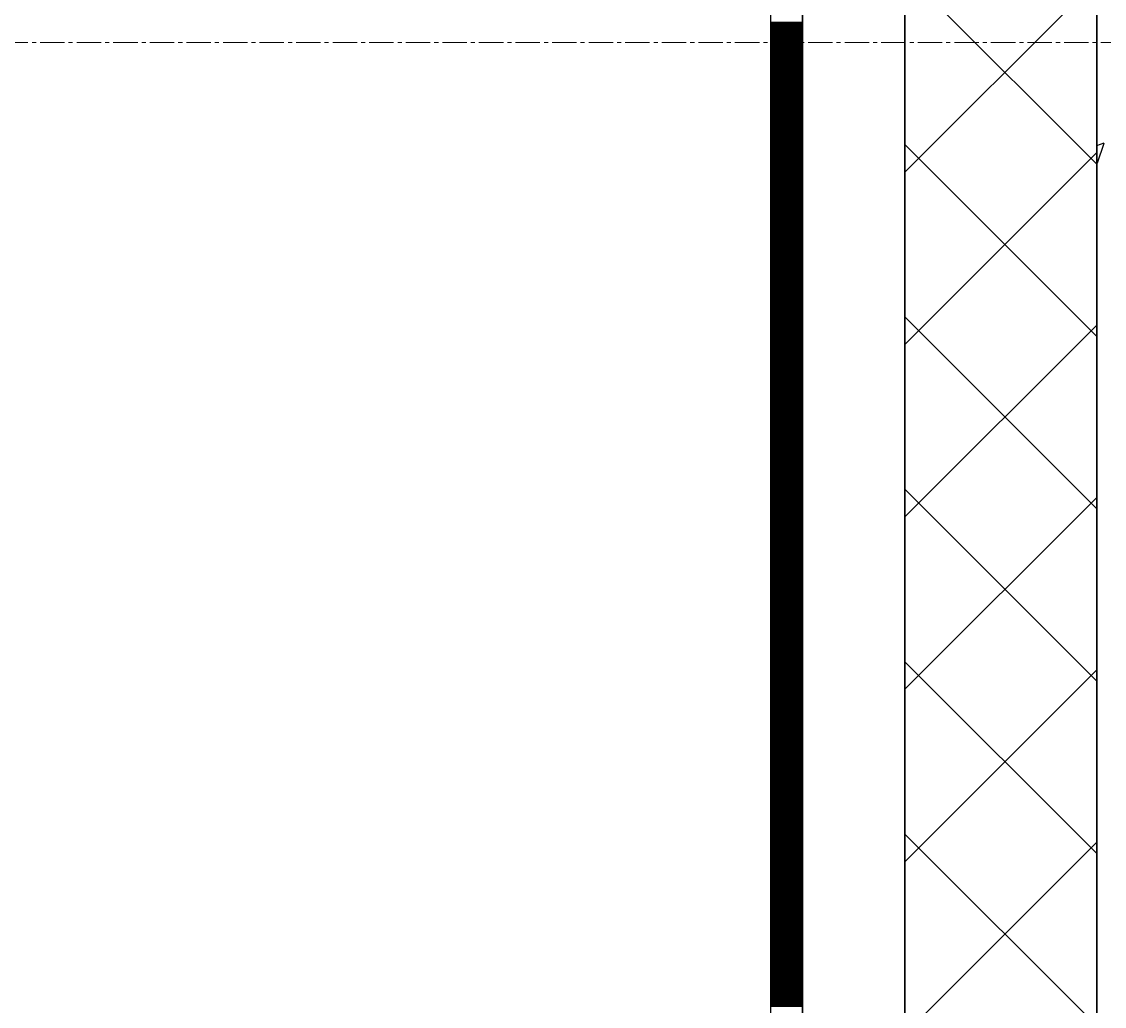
# Model space of a CAD drawing. Header units: millimetres. Extents: x -231292 to 573618, y -153144 to 564035.
# Drawn here: x 7963 to 8809, y 245213 to 245983 of the extents above; entities that cross this region are included whole.
import ezdxf

# ---------------------------------------------------------------- set-up
doc = ezdxf.new("R2010")
doc.units = ezdxf.units.MM
doc.linetypes.add('CENTER2', pattern=[28.575, 19.05, -3.175, 3.175, -3.175])
doc.layers.get('0').update_dxf_attribs({"color": 250})
for name, color, linetype, lineweight in [('АР_Стены ПЕНОблок', 250, 'Continuous', 20), ('АР_Тонкая', 250, 'Continuous', 5), ('АР_Утеплитель', 250, 'Continuous', 0), ('АР_Штриховка', 250, 'Continuous', 0), ('РД_Оси_100', 250, 'Continuous', 0)]:
    doc.layers.add(name, color=color, linetype=linetype, lineweight=lineweight)
doc.layers.add('КР_Балки-0.5', color=60, linetype='Continuous', lineweight=50, plot=False)

# ---------------------------------------------------------------- blocks, each defined once
blk = doc.blocks.new('оси_рен')
at = {"layer": 'РД_Оси_100', "color": 251, "linetype": 'CENTER2', "true_color": 0x636466}
blk.add_line((1189697.958, 195313.25), (1241712.916, 195313.25), dxfattribs=at)

msp = doc.modelspace()

# ---------------------------------------------------------------- linework, layer by layer
at = {"layer": 'АР_Стены ПЕНОблок', "color": 18, "linetype": 'Continuous', "lineweight": 25, "true_color": 0x000000}
msp.add_line((8803.243, 263866.253), (8803.243, 187666.253), dxfattribs=at)
at = {"layer": 'АР_Тонкая', "color": 18, "linetype": 'Continuous', "lineweight": 25, "true_color": 0x000000}
for p, q in [((8548.243, 263866.253), (8548.243, 187666.253)), ((8573.243, 263866.253), (8573.243, 187666.253)), ((8573.243, 187666.253), (8573.243, 263866.253)), ((8653.243, 187666.253), (8653.243, 263866.253))]:
    msp.add_line(p, q, dxfattribs=at)
at = {"layer": 'АР_Утеплитель', "color": 18, "linetype": 'Continuous', "lineweight": 25, "true_color": 0x000000}
for p, q in [((8653.243, 263866.253), (8653.243, 187666.253)), ((8803.243, 187666.253), (8803.243, 263866.253))]:
    msp.add_line(p, q, dxfattribs=at)
at = {"layer": 'АР_Штриховка', "color": 18, "linetype": 'Continuous', "lineweight": 25, "true_color": 0x000000}
for p, q in [((8803.243, 245871.124), (8653.243, 246021.124)), ((8653.243, 245864.837), (8803.243, 246014.837)), ((8548.243, 245982.002), (8573.243, 245982.002)), ((8548.243, 245981.002), (8573.243, 245981.002)), ((8548.243, 245980.002), (8573.243, 245980.002)), ((8548.243, 245979.002), (8573.243, 245979.002)), ((8548.243, 245978.002), (8573.243, 245978.002)), ((8548.243, 245977.002), (8573.243, 245977.002)), ((8548.243, 245976.002), (8573.243, 245976.002)), ((8548.243, 245975.002), (8573.243, 245975.002)), ((8548.243, 245974.002), (8573.243, 245974.002)), ((8548.243, 245973.002), (8573.243, 245973.002)), ((8548.243, 245972.002), (8573.243, 245972.002)), ((8548.243, 245971.002), (8573.243, 245971.002)), ((8548.243, 245970.002), (8573.243, 245970.002)), ((8548.243, 245969.002), (8573.243, 245969.002)), ((8548.243, 245968.002), (8573.243, 245968.002)), ((8548.243, 245967.002), (8573.243, 245967.002)), ((8548.243, 245966.002), (8573.243, 245966.002)), ((8548.243, 245965.002), (8573.243, 245965.002)), ((8548.243, 245964.002), (8573.243, 245964.002)), ((8548.243, 245963.002), (8573.243, 245963.002)), ((8548.243, 245962.002), (8573.243, 245962.002)), ((8548.243, 245961.002), (8573.243, 245961.002)), ((8548.243, 245960.002), (8573.243, 245960.002)), ((8548.243, 245959.002), (8573.243, 245959.002)), ((8548.243, 245958.002), (8573.243, 245958.002)), ((8548.243, 245957.002), (8573.243, 245957.002)), ((8548.243, 245956.002), (8573.243, 245956.002)), ((8548.243, 245955.002), (8573.243, 245955.002)), ((8548.243, 245954.002), (8573.243, 245954.002)), ((8548.243, 245953.002), (8573.243, 245953.002)), ((8548.243, 245952.002), (8573.243, 245952.002)), ((8548.243, 245951.002), (8573.243, 245951.002)), ((8548.243, 245950.002), (8573.243, 245950.002)), ((8548.243, 245949.002), (8573.243, 245949.002)), ((8548.243, 245948.002), (8573.243, 245948.002)), ((8548.243, 245947.002), (8573.243, 245947.002)), ((8548.243, 245946.002), (8573.243, 245946.002)), ((8548.243, 245945.002), (8573.243, 245945.002)), ((8548.243, 245944.002), (8573.243, 245944.002)), ((8548.243, 245943.002), (8573.243, 245943.002)), ((8548.243, 245942.002), (8573.243, 245942.002)), ((8548.243, 245941.002), (8573.243, 245941.002)), ((8548.243, 245940.002), (8573.243, 245940.002)), ((8548.243, 245939.002), (8573.243, 245939.002)), ((8548.243, 245938.002), (8573.243, 245938.002)), ((8548.243, 245937.002), (8573.243, 245937.002)), ((8548.243, 245936.002), (8573.243, 245936.002)), ((8548.243, 245935.002), (8573.243, 245935.002)), ((8548.243, 245934.002), (8573.243, 245934.002)), ((8548.243, 245933.002), (8573.243, 245933.002)), ((8548.243, 245932.002), (8573.243, 245932.002)), ((8548.243, 245931.002), (8573.243, 245931.002)), ((8548.243, 245930.002), (8573.243, 245930.002)), ((8548.243, 245929.002), (8573.243, 245929.002)), ((8548.243, 245928.002), (8573.243, 245928.002)), ((8548.243, 245927.002), (8573.243, 245927.002)), ((8548.243, 245926.002), (8573.243, 245926.002)), ((8548.243, 245925.002), (8573.243, 245925.002)), ((8548.243, 245924.002), (8573.243, 245924.002)), ((8548.243, 245923.002), (8573.243, 245923.002)), ((8548.243, 245922.002), (8573.243, 245922.002)), ((8548.243, 245921.002), (8573.243, 245921.002)), ((8548.243, 245920.002), (8573.243, 245920.002)), ((8548.243, 245919.002), (8573.243, 245919.002)), ((8548.243, 245918.002), (8573.243, 245918.002)), ((8548.243, 245917.002), (8573.243, 245917.002)), ((8548.243, 245916.002), (8573.243, 245916.002)), ((8548.243, 245915.002), (8573.243, 245915.002)), ((8548.243, 245914.002), (8573.243, 245914.002)), ((8548.243, 245913.002), (8573.243, 245913.002)), ((8548.243, 245912.002), (8573.243, 245912.002)), ((8548.243, 245911.002), (8573.243, 245911.002)), ((8548.243, 245910.002), (8573.243, 245910.002)), ((8548.243, 245909.002), (8573.243, 245909.002)), ((8548.243, 245908.002), (8573.243, 245908.002)), ((8548.243, 245907.002), (8573.243, 245907.002)), ((8548.243, 245906.002), (8573.243, 245906.002)), ((8548.243, 245905.002), (8573.243, 245905.002)), ((8548.243, 245904.002), (8573.243, 245904.002)), ((8548.243, 245903.002), (8573.243, 245903.002)), ((8548.243, 245902.002), (8573.243, 245902.002)), ((8548.243, 245901.002), (8573.243, 245901.002)), ((8548.243, 245900.002), (8573.243, 245900.002)), ((8548.243, 245899.002), (8573.243, 245899.002)), ((8548.243, 245898.002), (8573.243, 245898.002)), ((8548.243, 245897.002), (8573.243, 245897.002)), ((8548.243, 245896.002), (8573.243, 245896.002)), ((8548.243, 245895.002), (8573.243, 245895.002)), ((8548.243, 245894.002), (8573.243, 245894.002)), ((8548.243, 245893.002), (8573.243, 245893.002)), ((8548.243, 245892.002), (8573.243, 245892.002)), ((8548.243, 245891.002), (8573.243, 245891.002)), ((8548.243, 245890.002), (8573.243, 245890.002)), ((8548.243, 245889.002), (8573.243, 245889.002)), ((8548.243, 245888.002), (8573.243, 245888.002)), ((8548.243, 245887.002), (8573.243, 245887.002)), ((8548.243, 245886.002), (8573.243, 245886.002)), ((8548.243, 245885.002), (8573.243, 245885.002)), ((8548.243, 245884.002), (8573.243, 245884.002)), ((8548.243, 245883.002), (8573.243, 245883.002)), ((8803.243, 245736.42), (8653.243, 245886.42)), ((8803.243, 245885.588), (8809.061, 245887.821)), ((8803.824, 245872.255), (8808.974, 245887.604)), ((8548.243, 245882.002), (8573.243, 245882.002)), ((8548.243, 245881.002), (8573.243, 245881.002)), ((8548.243, 245880.002), (8573.243, 245880.002)), ((8548.243, 245879.002), (8573.243, 245879.002)), ((8548.243, 245878.002), (8573.243, 245878.002)), ((8548.243, 245877.002), (8573.243, 245877.002)), ((8548.243, 245876.002), (8573.243, 245876.002)), ((8548.243, 245875.002), (8573.243, 245875.002)), ((8653.243, 245730.133), (8803.243, 245880.133)), ((8548.243, 245874.002), (8573.243, 245874.002)), ((8548.243, 245873.002), (8573.243, 245873.002)), ((8548.243, 245872.002), (8573.243, 245872.002)), ((8548.243, 245871.002), (8573.243, 245871.002)), ((8548.243, 245870.002), (8573.243, 245870.002)), ((8548.243, 245869.002), (8573.243, 245869.002)), ((8548.243, 245868.002), (8573.243, 245868.002)), ((8548.243, 245867.002), (8573.243, 245867.002)), ((8803.243, 245872.643), (8803.814, 245872.258)), ((8548.243, 245866.002), (8573.243, 245866.002)), ((8548.243, 245865.002), (8573.243, 245865.002)), ((8548.243, 245864.002), (8573.243, 245864.002)), ((8548.243, 245863.002), (8573.243, 245863.002)), ((8548.243, 245862.002), (8573.243, 245862.002)), ((8548.243, 245861.002), (8573.243, 245861.002)), ((8548.243, 245860.002), (8573.243, 245860.002)), ((8548.243, 245859.002), (8573.243, 245859.002)), ((8548.243, 245858.002), (8573.243, 245858.002)), ((8548.243, 245857.002), (8573.243, 245857.002)), ((8548.243, 245856.002), (8573.243, 245856.002)), ((8548.243, 245855.002), (8573.243, 245855.002)), ((8548.243, 245854.002), (8573.243, 245854.002)), ((8548.243, 245853.002), (8573.243, 245853.002)), ((8548.243, 245852.002), (8573.243, 245852.002)), ((8548.243, 245851.002), (8573.243, 245851.002)), ((8548.243, 245850.002), (8573.243, 245850.002)), ((8548.243, 245849.002), (8573.243, 245849.002)), ((8548.243, 245848.002), (8573.243, 245848.002)), ((8548.243, 245847.002), (8573.243, 245847.002)), ((8548.243, 245846.002), (8573.243, 245846.002)), ((8548.243, 245845.002), (8573.243, 245845.002)), ((8548.243, 245844.002), (8573.243, 245844.002)), ((8548.243, 245843.002), (8573.243, 245843.002)), ((8548.243, 245842.002), (8573.243, 245842.002)), ((8548.243, 245841.002), (8573.243, 245841.002)), ((8548.243, 245840.002), (8573.243, 245840.002)), ((8548.243, 245839.002), (8573.243, 245839.002)), ((8548.243, 245838.002), (8573.243, 245838.002)), ((8548.243, 245837.002), (8573.243, 245837.002)), ((8548.243, 245836.002), (8573.243, 245836.002)), ((8548.243, 245835.002), (8573.243, 245835.002)), ((8548.243, 245834.002), (8573.243, 245834.002)), ((8548.243, 245833.002), (8573.243, 245833.002)), ((8548.243, 245832.002), (8573.243, 245832.002)), ((8548.243, 245831.002), (8573.243, 245831.002)), ((8548.243, 245830.002), (8573.243, 245830.002)), ((8548.243, 245829.002), (8573.243, 245829.002)), ((8548.243, 245828.002), (8573.243, 245828.002)), ((8548.243, 245827.002), (8573.243, 245827.002)), ((8548.243, 245826.002), (8573.243, 245826.002)), ((8548.243, 245825.002), (8573.243, 245825.002)), ((8548.243, 245824.002), (8573.243, 245824.002)), ((8548.243, 245823.002), (8573.243, 245823.002)), ((8548.243, 245822.002), (8573.243, 245822.002)), ((8548.243, 245821.002), (8573.243, 245821.002)), ((8548.243, 245820.002), (8573.243, 245820.002)), ((8548.243, 245819.002), (8573.243, 245819.002)), ((8548.243, 245818.002), (8573.243, 245818.002)), ((8548.243, 245817.002), (8573.243, 245817.002)), ((8548.243, 245816.002), (8573.243, 245816.002)), ((8548.243, 245815.002), (8573.243, 245815.002)), ((8548.243, 245814.002), (8573.243, 245814.002)), ((8548.243, 245813.002), (8573.243, 245813.002)), ((8548.243, 245812.002), (8573.243, 245812.002)), ((8548.243, 245811.002), (8573.243, 245811.002)), ((8548.243, 245810.002), (8573.243, 245810.002)), ((8548.243, 245809.002), (8573.243, 245809.002)), ((8548.243, 245808.002), (8573.243, 245808.002)), ((8548.243, 245807.002), (8573.243, 245807.002)), ((8548.243, 245806.002), (8573.243, 245806.002)), ((8548.243, 245805.002), (8573.243, 245805.002)), ((8548.243, 245804.002), (8573.243, 245804.002)), ((8548.243, 245803.002), (8573.243, 245803.002)), ((8548.243, 245802.002), (8573.243, 245802.002)), ((8548.243, 245801.002), (8573.243, 245801.002)), ((8548.243, 245800.002), (8573.243, 245800.002)), ((8548.243, 245799.002), (8573.243, 245799.002)), ((8548.243, 245798.002), (8573.243, 245798.002)), ((8548.243, 245797.002), (8573.243, 245797.002)), ((8548.243, 245796.002), (8573.243, 245796.002)), ((8548.243, 245795.002), (8573.243, 245795.002)), ((8548.243, 245794.002), (8573.243, 245794.002)), ((8548.243, 245793.002), (8573.243, 245793.002)), ((8548.243, 245792.002), (8573.243, 245792.002)), ((8548.243, 245791.002), (8573.243, 245791.002)), ((8548.243, 245790.002), (8573.243, 245790.002)), ((8548.243, 245789.002), (8573.243, 245789.002)), ((8548.243, 245788.002), (8573.243, 245788.002)), ((8548.243, 245787.002), (8573.243, 245787.002)), ((8548.243, 245786.002), (8573.243, 245786.002)), ((8548.243, 245785.002), (8573.243, 245785.002)), ((8548.243, 245784.002), (8573.243, 245784.002)), ((8548.243, 245783.002), (8573.243, 245783.002)), ((8548.243, 245782.002), (8573.243, 245782.002)), ((8548.243, 245781.002), (8573.243, 245781.002)), ((8548.243, 245780.002), (8573.243, 245780.002)), ((8548.243, 245779.002), (8573.243, 245779.002)), ((8548.243, 245778.002), (8573.243, 245778.002)), ((8548.243, 245777.002), (8573.243, 245777.002)), ((8548.243, 245776.002), (8573.243, 245776.002)), ((8548.243, 245775.002), (8573.243, 245775.002)), ((8548.243, 245774.002), (8573.243, 245774.002)), ((8548.243, 245773.002), (8573.243, 245773.002)), ((8548.243, 245772.002), (8573.243, 245772.002)), ((8548.243, 245771.002), (8573.243, 245771.002)), ((8548.243, 245770.002), (8573.243, 245770.002)), ((8548.243, 245769.002), (8573.243, 245769.002)), ((8548.243, 245768.002), (8573.243, 245768.002)), ((8548.243, 245767.002), (8573.243, 245767.002)), ((8548.243, 245766.002), (8573.243, 245766.002)), ((8548.243, 245765.002), (8573.243, 245765.002)), ((8548.243, 245764.002), (8573.243, 245764.002)), ((8548.243, 245763.002), (8573.243, 245763.002)), ((8548.243, 245762.002), (8573.243, 245762.002)), ((8548.243, 245761.002), (8573.243, 245761.002)), ((8548.243, 245760.002), (8573.243, 245760.002)), ((8548.243, 245759.002), (8573.243, 245759.002)), ((8548.243, 245758.002), (8573.243, 245758.002)), ((8548.243, 245757.002), (8573.243, 245757.002)), ((8548.243, 245756.002), (8573.243, 245756.002)), ((8548.243, 245755.002), (8573.243, 245755.002)), ((8548.243, 245754.002), (8573.243, 245754.002)), ((8548.243, 245753.002), (8573.243, 245753.002)), ((8548.243, 245752.002), (8573.243, 245752.002)), ((8548.243, 245751.002), (8573.243, 245751.002)), ((8548.243, 245750.002), (8573.243, 245750.002)), ((8548.243, 245749.002), (8573.243, 245749.002)), ((8548.243, 245748.002), (8573.243, 245748.002)), ((8803.243, 245601.716), (8653.243, 245751.716)), ((8548.243, 245747.002), (8573.243, 245747.002)), ((8548.243, 245746.002), (8573.243, 245746.002)), ((8548.243, 245745.002), (8573.243, 245745.002)), ((8548.243, 245744.002), (8573.243, 245744.002)), ((8548.243, 245743.002), (8573.243, 245743.002)), ((8548.243, 245742.002), (8573.243, 245742.002)), ((8548.243, 245741.002), (8573.243, 245741.002)), ((8548.243, 245740.002), (8573.243, 245740.002)), ((8653.243, 245595.43), (8803.243, 245745.43)), ((8548.243, 245739.002), (8573.243, 245739.002)), ((8548.243, 245738.002), (8573.243, 245738.002)), ((8548.243, 245737.002), (8573.243, 245737.002)), ((8548.243, 245736.002), (8573.243, 245736.002)), ((8548.243, 245735.002), (8573.243, 245735.002)), ((8548.243, 245734.002), (8573.243, 245734.002)), ((8548.243, 245733.002), (8573.243, 245733.002)), ((8548.243, 245732.002), (8573.243, 245732.002)), ((8548.243, 245731.002), (8573.243, 245731.002)), ((8548.243, 245730.002), (8573.243, 245730.002)), ((8548.243, 245729.002), (8573.243, 245729.002)), ((8548.243, 245728.002), (8573.243, 245728.002)), ((8548.243, 245727.002), (8573.243, 245727.002)), ((8548.243, 245726.002), (8573.243, 245726.002)), ((8548.243, 245725.002), (8573.243, 245725.002)), ((8548.243, 245724.002), (8573.243, 245724.002)), ((8548.243, 245723.002), (8573.243, 245723.002)), ((8548.243, 245722.002), (8573.243, 245722.002)), ((8548.243, 245721.002), (8573.243, 245721.002)), ((8548.243, 245720.002), (8573.243, 245720.002)), ((8548.243, 245719.002), (8573.243, 245719.002)), ((8548.243, 245718.002), (8573.243, 245718.002)), ((8548.243, 245717.002), (8573.243, 245717.002)), ((8548.243, 245716.002), (8573.243, 245716.002)), ((8548.243, 245715.002), (8573.243, 245715.002)), ((8548.243, 245714.002), (8573.243, 245714.002)), ((8548.243, 245713.002), (8573.243, 245713.002)), ((8548.243, 245712.002), (8573.243, 245712.002)), ((8548.243, 245711.002), (8573.243, 245711.002)), ((8548.243, 245710.002), (8573.243, 245710.002)), ((8548.243, 245709.002), (8573.243, 245709.002)), ((8548.243, 245708.002), (8573.243, 245708.002)), ((8548.243, 245707.002), (8573.243, 245707.002)), ((8548.243, 245706.002), (8573.243, 245706.002)), ((8548.243, 245705.002), (8573.243, 245705.002)), ((8548.243, 245704.002), (8573.243, 245704.002)), ((8548.243, 245703.002), (8573.243, 245703.002)), ((8548.243, 245702.002), (8573.243, 245702.002)), ((8548.243, 245701.002), (8573.243, 245701.002)), ((8548.243, 245700.002), (8573.243, 245700.002)), ((8548.243, 245699.002), (8573.243, 245699.002)), ((8548.243, 245698.002), (8573.243, 245698.002)), ((8548.243, 245697.002), (8573.243, 245697.002)), ((8548.243, 245696.002), (8573.243, 245696.002)), ((8548.243, 245695.002), (8573.243, 245695.002)), ((8548.243, 245694.002), (8573.243, 245694.002)), ((8548.243, 245693.002), (8573.243, 245693.002)), ((8548.243, 245692.002), (8573.243, 245692.002)), ((8548.243, 245691.002), (8573.243, 245691.002)), ((8548.243, 245690.002), (8573.243, 245690.002)), ((8548.243, 245689.002), (8573.243, 245689.002)), ((8548.243, 245688.002), (8573.243, 245688.002)), ((8548.243, 245687.002), (8573.243, 245687.002)), ((8548.243, 245686.002), (8573.243, 245686.002)), ((8548.243, 245685.002), (8573.243, 245685.002)), ((8548.243, 245684.002), (8573.243, 245684.002)), ((8548.243, 245683.002), (8573.243, 245683.002)), ((8548.243, 245682.002), (8573.243, 245682.002)), ((8548.243, 245681.002), (8573.243, 245681.002)), ((8548.243, 245680.002), (8573.243, 245680.002)), ((8548.243, 245679.002), (8573.243, 245679.002)), ((8548.243, 245678.002), (8573.243, 245678.002)), ((8548.243, 245677.002), (8573.243, 245677.002)), ((8548.243, 245676.002), (8573.243, 245676.002)), ((8548.243, 245675.002), (8573.243, 245675.002)), ((8548.243, 245674.002), (8573.243, 245674.002)), ((8548.243, 245673.002), (8573.243, 245673.002)), ((8548.243, 245672.002), (8573.243, 245672.002)), ((8548.243, 245671.002), (8573.243, 245671.002)), ((8548.243, 245670.002), (8573.243, 245670.002)), ((8548.243, 245669.002), (8573.243, 245669.002)), ((8548.243, 245668.002), (8573.243, 245668.002)), ((8548.243, 245667.002), (8573.243, 245667.002)), ((8548.243, 245666.002), (8573.243, 245666.002)), ((8548.243, 245665.002), (8573.243, 245665.002)), ((8548.243, 245664.002), (8573.243, 245664.002)), ((8548.243, 245663.002), (8573.243, 245663.002)), ((8548.243, 245662.002), (8573.243, 245662.002)), ((8548.243, 245661.002), (8573.243, 245661.002)), ((8548.243, 245660.002), (8573.243, 245660.002)), ((8548.243, 245659.002), (8573.243, 245659.002)), ((8548.243, 245658.002), (8573.243, 245658.002)), ((8548.243, 245657.002), (8573.243, 245657.002)), ((8548.243, 245656.002), (8573.243, 245656.002)), ((8548.243, 245655.002), (8573.243, 245655.002)), ((8548.243, 245654.002), (8573.243, 245654.002)), ((8548.243, 245653.002), (8573.243, 245653.002)), ((8548.243, 245652.002), (8573.243, 245652.002)), ((8548.243, 245651.002), (8573.243, 245651.002)), ((8548.243, 245650.002), (8573.243, 245650.002)), ((8548.243, 245649.002), (8573.243, 245649.002)), ((8548.243, 245648.002), (8573.243, 245648.002)), ((8548.243, 245647.002), (8573.243, 245647.002)), ((8548.243, 245646.002), (8573.243, 245646.002)), ((8548.243, 245645.002), (8573.243, 245645.002)), ((8548.243, 245644.002), (8573.243, 245644.002)), ((8548.243, 245643.002), (8573.243, 245643.002)), ((8548.243, 245642.002), (8573.243, 245642.002)), ((8548.243, 245641.002), (8573.243, 245641.002)), ((8548.243, 245640.002), (8573.243, 245640.002)), ((8548.243, 245639.002), (8573.243, 245639.002)), ((8548.243, 245638.002), (8573.243, 245638.002)), ((8548.243, 245637.002), (8573.243, 245637.002)), ((8548.243, 245636.002), (8573.243, 245636.002)), ((8548.243, 245635.002), (8573.243, 245635.002)), ((8548.243, 245634.002), (8573.243, 245634.002)), ((8548.243, 245633.002), (8573.243, 245633.002)), ((8548.243, 245632.002), (8573.243, 245632.002)), ((8548.243, 245631.002), (8573.243, 245631.002)), ((8548.243, 245630.002), (8573.243, 245630.002)), ((8548.243, 245629.002), (8573.243, 245629.002)), ((8548.243, 245628.002), (8573.243, 245628.002)), ((8548.243, 245627.002), (8573.243, 245627.002)), ((8548.243, 245626.002), (8573.243, 245626.002)), ((8548.243, 245625.002), (8573.243, 245625.002)), ((8548.243, 245624.002), (8573.243, 245624.002)), ((8548.243, 245623.002), (8573.243, 245623.002)), ((8548.243, 245622.002), (8573.243, 245622.002)), ((8548.243, 245621.002), (8573.243, 245621.002)), ((8548.243, 245620.002), (8573.243, 245620.002)), ((8548.243, 245619.002), (8573.243, 245619.002)), ((8548.243, 245618.002), (8573.243, 245618.002)), ((8548.243, 245617.002), (8573.243, 245617.002)), ((8548.243, 245616.002), (8573.243, 245616.002)), ((8548.243, 245615.002), (8573.243, 245615.002)), ((8548.243, 245614.002), (8573.243, 245614.002)), ((8548.243, 245613.002), (8573.243, 245613.002)), ((8803.243, 245467.013), (8653.243, 245617.013)), ((8548.243, 245612.002), (8573.243, 245612.002)), ((8548.243, 245611.002), (8573.243, 245611.002)), ((8548.243, 245610.002), (8573.243, 245610.002)), ((8548.243, 245609.002), (8573.243, 245609.002)), ((8548.243, 245608.002), (8573.243, 245608.002)), ((8548.243, 245607.002), (8573.243, 245607.002)), ((8548.243, 245606.002), (8573.243, 245606.002)), ((8548.243, 245605.002), (8573.243, 245605.002)), ((8548.243, 245604.002), (8573.243, 245604.002)), ((8653.243, 245460.726), (8803.243, 245610.726)), ((8548.243, 245603.002), (8573.243, 245603.002)), ((8548.243, 245602.002), (8573.243, 245602.002)), ((8548.243, 245601.002), (8573.243, 245601.002)), ((8548.243, 245600.002), (8573.243, 245600.002)), ((8548.243, 245599.002), (8573.243, 245599.002)), ((8548.243, 245598.002), (8573.243, 245598.002)), ((8548.243, 245597.002), (8573.243, 245597.002)), ((8548.243, 245596.002), (8573.243, 245596.002)), ((8548.243, 245595.002), (8573.243, 245595.002)), ((8548.243, 245594.002), (8573.243, 245594.002)), ((8548.243, 245593.002), (8573.243, 245593.002)), ((8548.243, 245592.002), (8573.243, 245592.002)), ((8548.243, 245591.002), (8573.243, 245591.002)), ((8548.243, 245590.002), (8573.243, 245590.002)), ((8548.243, 245589.002), (8573.243, 245589.002)), ((8548.243, 245588.002), (8573.243, 245588.002)), ((8548.243, 245587.002), (8573.243, 245587.002)), ((8548.243, 245586.002), (8573.243, 245586.002)), ((8548.243, 245585.002), (8573.243, 245585.002)), ((8548.243, 245584.002), (8573.243, 245584.002)), ((8548.243, 245583.002), (8573.243, 245583.002)), ((8548.243, 245582.002), (8573.243, 245582.002)), ((8548.243, 245581.002), (8573.243, 245581.002)), ((8548.243, 245580.002), (8573.243, 245580.002)), ((8548.243, 245579.002), (8573.243, 245579.002)), ((8548.243, 245578.002), (8573.243, 245578.002)), ((8548.243, 245577.002), (8573.243, 245577.002)), ((8548.243, 245576.002), (8573.243, 245576.002)), ((8548.243, 245575.002), (8573.243, 245575.002)), ((8548.243, 245574.002), (8573.243, 245574.002)), ((8548.243, 245573.002), (8573.243, 245573.002)), ((8548.243, 245572.002), (8573.243, 245572.002)), ((8548.243, 245571.002), (8573.243, 245571.002)), ((8548.243, 245570.002), (8573.243, 245570.002)), ((8548.243, 245569.002), (8573.243, 245569.002)), ((8548.243, 245568.002), (8573.243, 245568.002)), ((8548.243, 245567.002), (8573.243, 245567.002)), ((8548.243, 245566.002), (8573.243, 245566.002)), ((8548.243, 245565.002), (8573.243, 245565.002)), ((8548.243, 245564.002), (8573.243, 245564.002)), ((8548.243, 245563.002), (8573.243, 245563.002)), ((8548.243, 245562.002), (8573.243, 245562.002)), ((8548.243, 245561.002), (8573.243, 245561.002)), ((8548.243, 245560.002), (8573.243, 245560.002)), ((8548.243, 245559.002), (8573.243, 245559.002)), ((8548.243, 245558.002), (8573.243, 245558.002)), ((8548.243, 245557.002), (8573.243, 245557.002)), ((8548.243, 245556.002), (8573.243, 245556.002)), ((8548.243, 245555.002), (8573.243, 245555.002)), ((8548.243, 245554.002), (8573.243, 245554.002)), ((8548.243, 245553.002), (8573.243, 245553.002)), ((8548.243, 245552.002), (8573.243, 245552.002)), ((8548.243, 245551.002), (8573.243, 245551.002)), ((8548.243, 245550.002), (8573.243, 245550.002)), ((8548.243, 245549.002), (8573.243, 245549.002)), ((8548.243, 245548.002), (8573.243, 245548.002)), ((8548.243, 245547.002), (8573.243, 245547.002)), ((8548.243, 245546.002), (8573.243, 245546.002)), ((8548.243, 245545.002), (8573.243, 245545.002)), ((8548.243, 245544.002), (8573.243, 245544.002)), ((8548.243, 245543.002), (8573.243, 245543.002)), ((8548.243, 245542.002), (8573.243, 245542.002)), ((8548.243, 245541.002), (8573.243, 245541.002)), ((8548.243, 245540.002), (8573.243, 245540.002)), ((8548.243, 245539.002), (8573.243, 245539.002)), ((8548.243, 245538.002), (8573.243, 245538.002)), ((8548.243, 245537.002), (8573.243, 245537.002)), ((8548.243, 245536.002), (8573.243, 245536.002)), ((8548.243, 245535.002), (8573.243, 245535.002)), ((8548.243, 245534.002), (8573.243, 245534.002)), ((8548.243, 245533.002), (8573.243, 245533.002)), ((8548.243, 245532.002), (8573.243, 245532.002)), ((8548.243, 245531.002), (8573.243, 245531.002)), ((8548.243, 245530.002), (8573.243, 245530.002)), ((8548.243, 245529.002), (8573.243, 245529.002)), ((8548.243, 245528.002), (8573.243, 245528.002)), ((8548.243, 245527.002), (8573.243, 245527.002)), ((8548.243, 245526.002), (8573.243, 245526.002)), ((8548.243, 245525.002), (8573.243, 245525.002)), ((8548.243, 245524.002), (8573.243, 245524.002)), ((8548.243, 245523.002), (8573.243, 245523.002)), ((8548.243, 245522.002), (8573.243, 245522.002)), ((8548.243, 245521.002), (8573.243, 245521.002)), ((8548.243, 245520.002), (8573.243, 245520.002)), ((8548.243, 245519.002), (8573.243, 245519.002)), ((8548.243, 245518.002), (8573.243, 245518.002)), ((8548.243, 245517.002), (8573.243, 245517.002)), ((8548.243, 245516.002), (8573.243, 245516.002)), ((8548.243, 245515.002), (8573.243, 245515.002)), ((8548.243, 245514.002), (8573.243, 245514.002)), ((8548.243, 245513.002), (8573.243, 245513.002)), ((8548.243, 245512.002), (8573.243, 245512.002)), ((8548.243, 245511.002), (8573.243, 245511.002)), ((8548.243, 245510.002), (8573.243, 245510.002)), ((8548.243, 245509.002), (8573.243, 245509.002)), ((8548.243, 245508.002), (8573.243, 245508.002)), ((8548.243, 245507.002), (8573.243, 245507.002)), ((8548.243, 245506.002), (8573.243, 245506.002)), ((8548.243, 245505.002), (8573.243, 245505.002)), ((8548.243, 245504.002), (8573.243, 245504.002)), ((8548.243, 245503.002), (8573.243, 245503.002)), ((8548.243, 245502.002), (8573.243, 245502.002)), ((8548.243, 245501.002), (8573.243, 245501.002)), ((8548.243, 245500.002), (8573.243, 245500.002)), ((8548.243, 245499.002), (8573.243, 245499.002)), ((8548.243, 245498.002), (8573.243, 245498.002)), ((8548.243, 245497.002), (8573.243, 245497.002)), ((8548.243, 245496.002), (8573.243, 245496.002)), ((8548.243, 245495.002), (8573.243, 245495.002)), ((8548.243, 245494.002), (8573.243, 245494.002)), ((8548.243, 245493.002), (8573.243, 245493.002)), ((8548.243, 245492.002), (8573.243, 245492.002)), ((8548.243, 245491.002), (8573.243, 245491.002)), ((8548.243, 245490.002), (8573.243, 245490.002)), ((8548.243, 245489.002), (8573.243, 245489.002)), ((8548.243, 245488.002), (8573.243, 245488.002)), ((8548.243, 245487.002), (8573.243, 245487.002)), ((8548.243, 245486.002), (8573.243, 245486.002)), ((8548.243, 245485.002), (8573.243, 245485.002)), ((8548.243, 245484.002), (8573.243, 245484.002)), ((8548.243, 245483.002), (8573.243, 245483.002)), ((8548.243, 245482.002), (8573.243, 245482.002)), ((8548.243, 245481.002), (8573.243, 245481.002)), ((8548.243, 245480.002), (8573.243, 245480.002)), ((8548.243, 245479.002), (8573.243, 245479.002)), ((8548.243, 245478.002), (8573.243, 245478.002)), ((8548.243, 245477.002), (8573.243, 245477.002)), ((8803.243, 245332.309), (8653.243, 245482.309)), ((8548.243, 245476.002), (8573.243, 245476.002)), ((8548.243, 245475.002), (8573.243, 245475.002)), ((8548.243, 245474.002), (8573.243, 245474.002)), ((8548.243, 245473.002), (8573.243, 245473.002)), ((8548.243, 245472.002), (8573.243, 245472.002)), ((8548.243, 245471.002), (8573.243, 245471.002)), ((8548.243, 245470.002), (8573.243, 245470.002)), ((8548.243, 245469.002), (8573.243, 245469.002)), ((8653.243, 245326.022), (8803.243, 245476.022)), ((8548.243, 245468.002), (8573.243, 245468.002)), ((8548.243, 245467.002), (8573.243, 245467.002)), ((8548.243, 245466.002), (8573.243, 245466.002)), ((8548.243, 245465.002), (8573.243, 245465.002)), ((8548.243, 245464.002), (8573.243, 245464.002)), ((8548.243, 245463.002), (8573.243, 245463.002)), ((8548.243, 245462.002), (8573.243, 245462.002)), ((8548.243, 245461.002), (8573.243, 245461.002)), ((8548.243, 245460.002), (8573.243, 245460.002)), ((8548.243, 245459.002), (8573.243, 245459.002)), ((8548.243, 245458.002), (8573.243, 245458.002)), ((8548.243, 245457.002), (8573.243, 245457.002)), ((8548.243, 245456.002), (8573.243, 245456.002)), ((8548.243, 245455.002), (8573.243, 245455.002)), ((8548.243, 245454.002), (8573.243, 245454.002)), ((8548.243, 245453.002), (8573.243, 245453.002)), ((8548.243, 245452.002), (8573.243, 245452.002)), ((8548.243, 245451.002), (8573.243, 245451.002)), ((8548.243, 245450.002), (8573.243, 245450.002)), ((8548.243, 245449.002), (8573.243, 245449.002)), ((8548.243, 245448.002), (8573.243, 245448.002)), ((8548.243, 245447.002), (8573.243, 245447.002)), ((8548.243, 245446.002), (8573.243, 245446.002)), ((8548.243, 245445.002), (8573.243, 245445.002)), ((8548.243, 245444.002), (8573.243, 245444.002)), ((8548.243, 245443.002), (8573.243, 245443.002)), ((8548.243, 245442.002), (8573.243, 245442.002)), ((8548.243, 245441.002), (8573.243, 245441.002)), ((8548.243, 245440.002), (8573.243, 245440.002)), ((8548.243, 245439.002), (8573.243, 245439.002)), ((8548.243, 245438.002), (8573.243, 245438.002)), ((8548.243, 245437.002), (8573.243, 245437.002)), ((8548.243, 245436.002), (8573.243, 245436.002)), ((8548.243, 245435.002), (8573.243, 245435.002)), ((8548.243, 245434.002), (8573.243, 245434.002)), ((8548.243, 245433.002), (8573.243, 245433.002)), ((8548.243, 245432.002), (8573.243, 245432.002)), ((8548.243, 245431.002), (8573.243, 245431.002)), ((8548.243, 245430.002), (8573.243, 245430.002)), ((8548.243, 245429.002), (8573.243, 245429.002)), ((8548.243, 245428.002), (8573.243, 245428.002)), ((8548.243, 245427.002), (8573.243, 245427.002)), ((8548.243, 245426.002), (8573.243, 245426.002)), ((8548.243, 245425.002), (8573.243, 245425.002)), ((8548.243, 245424.002), (8573.243, 245424.002)), ((8548.243, 245423.002), (8573.243, 245423.002)), ((8548.243, 245422.002), (8573.243, 245422.002)), ((8548.243, 245421.002), (8573.243, 245421.002)), ((8548.243, 245420.002), (8573.243, 245420.002)), ((8548.243, 245419.002), (8573.243, 245419.002)), ((8548.243, 245418.002), (8573.243, 245418.002)), ((8548.243, 245417.002), (8573.243, 245417.002)), ((8548.243, 245416.002), (8573.243, 245416.002)), ((8548.243, 245415.002), (8573.243, 245415.002)), ((8548.243, 245414.002), (8573.243, 245414.002)), ((8548.243, 245413.002), (8573.243, 245413.002)), ((8548.243, 245412.002), (8573.243, 245412.002)), ((8548.243, 245411.002), (8573.243, 245411.002)), ((8548.243, 245410.002), (8573.243, 245410.002)), ((8548.243, 245409.002), (8573.243, 245409.002)), ((8548.243, 245408.002), (8573.243, 245408.002)), ((8548.243, 245407.002), (8573.243, 245407.002)), ((8548.243, 245406.002), (8573.243, 245406.002)), ((8548.243, 245405.002), (8573.243, 245405.002)), ((8548.243, 245404.002), (8573.243, 245404.002)), ((8548.243, 245403.002), (8573.243, 245403.002)), ((8548.243, 245402.002), (8573.243, 245402.002)), ((8548.243, 245401.002), (8573.243, 245401.002)), ((8548.243, 245400.002), (8573.243, 245400.002)), ((8548.243, 245399.002), (8573.243, 245399.002)), ((8548.243, 245398.002), (8573.243, 245398.002)), ((8548.243, 245397.002), (8573.243, 245397.002)), ((8548.243, 245396.002), (8573.243, 245396.002)), ((8548.243, 245395.002), (8573.243, 245395.002)), ((8548.243, 245394.002), (8573.243, 245394.002)), ((8548.243, 245393.002), (8573.243, 245393.002)), ((8548.243, 245392.002), (8573.243, 245392.002)), ((8548.243, 245391.002), (8573.243, 245391.002)), ((8548.243, 245390.002), (8573.243, 245390.002)), ((8548.243, 245389.002), (8573.243, 245389.002)), ((8548.243, 245388.002), (8573.243, 245388.002)), ((8548.243, 245387.002), (8573.243, 245387.002)), ((8548.243, 245386.002), (8573.243, 245386.002)), ((8548.243, 245385.002), (8573.243, 245385.002)), ((8548.243, 245384.002), (8573.243, 245384.002)), ((8548.243, 245383.002), (8573.243, 245383.002)), ((8548.243, 245382.002), (8573.243, 245382.002)), ((8548.243, 245381.002), (8573.243, 245381.002)), ((8548.243, 245380.002), (8573.243, 245380.002)), ((8548.243, 245379.002), (8573.243, 245379.002)), ((8548.243, 245378.002), (8573.243, 245378.002)), ((8548.243, 245377.002), (8573.243, 245377.002)), ((8548.243, 245376.002), (8573.243, 245376.002)), ((8548.243, 245375.002), (8573.243, 245375.002)), ((8548.243, 245374.002), (8573.243, 245374.002)), ((8548.243, 245373.002), (8573.243, 245373.002)), ((8548.243, 245372.002), (8573.243, 245372.002)), ((8548.243, 245371.002), (8573.243, 245371.002)), ((8548.243, 245370.002), (8573.243, 245370.002)), ((8548.243, 245369.002), (8573.243, 245369.002)), ((8548.243, 245368.002), (8573.243, 245368.002)), ((8548.243, 245367.002), (8573.243, 245367.002)), ((8548.243, 245366.002), (8573.243, 245366.002)), ((8548.243, 245365.002), (8573.243, 245365.002)), ((8548.243, 245364.002), (8573.243, 245364.002)), ((8548.243, 245363.002), (8573.243, 245363.002)), ((8548.243, 245362.002), (8573.243, 245362.002)), ((8548.243, 245361.002), (8573.243, 245361.002)), ((8548.243, 245360.002), (8573.243, 245360.002)), ((8548.243, 245359.002), (8573.243, 245359.002)), ((8548.243, 245358.002), (8573.243, 245358.002)), ((8548.243, 245357.002), (8573.243, 245357.002)), ((8548.243, 245356.002), (8573.243, 245356.002)), ((8548.243, 245355.002), (8573.243, 245355.002)), ((8548.243, 245354.002), (8573.243, 245354.002)), ((8548.243, 245353.002), (8573.243, 245353.002)), ((8548.243, 245352.002), (8573.243, 245352.002)), ((8548.243, 245351.002), (8573.243, 245351.002)), ((8548.243, 245350.002), (8573.243, 245350.002)), ((8548.243, 245349.002), (8573.243, 245349.002)), ((8548.243, 245348.002), (8573.243, 245348.002)), ((8548.243, 245347.002), (8573.243, 245347.002)), ((8548.243, 245346.002), (8573.243, 245346.002)), ((8548.243, 245345.002), (8573.243, 245345.002)), ((8548.243, 245344.002), (8573.243, 245344.002)), ((8548.243, 245343.002), (8573.243, 245343.002)), ((8548.243, 245342.002), (8573.243, 245342.002)), ((8803.243, 245197.605), (8653.243, 245347.605)), ((8548.243, 245341.002), (8573.243, 245341.002)), ((8548.243, 245340.002), (8573.243, 245340.002)), ((8548.243, 245339.002), (8573.243, 245339.002)), ((8548.243, 245338.002), (8573.243, 245338.002)), ((8548.243, 245337.002), (8573.243, 245337.002)), ((8548.243, 245336.002), (8573.243, 245336.002)), ((8548.243, 245335.002), (8573.243, 245335.002)), ((8548.243, 245334.002), (8573.243, 245334.002)), ((8653.243, 245191.318), (8803.243, 245341.318)), ((8548.243, 245333.002), (8573.243, 245333.002)), ((8548.243, 245332.002), (8573.243, 245332.002)), ((8548.243, 245331.002), (8573.243, 245331.002)), ((8548.243, 245330.002), (8573.243, 245330.002)), ((8548.243, 245329.002), (8573.243, 245329.002)), ((8548.243, 245328.002), (8573.243, 245328.002)), ((8548.243, 245327.002), (8573.243, 245327.002)), ((8548.243, 245326.002), (8573.243, 245326.002)), ((8548.243, 245325.002), (8573.243, 245325.002)), ((8548.243, 245324.002), (8573.243, 245324.002)), ((8548.243, 245323.002), (8573.243, 245323.002)), ((8548.243, 245322.002), (8573.243, 245322.002)), ((8548.243, 245321.002), (8573.243, 245321.002)), ((8548.243, 245320.002), (8573.243, 245320.002)), ((8548.243, 245319.002), (8573.243, 245319.002)), ((8548.243, 245318.002), (8573.243, 245318.002)), ((8548.243, 245317.002), (8573.243, 245317.002)), ((8548.243, 245316.002), (8573.243, 245316.002)), ((8548.243, 245315.002), (8573.243, 245315.002)), ((8548.243, 245314.002), (8573.243, 245314.002)), ((8548.243, 245313.002), (8573.243, 245313.002)), ((8548.243, 245312.002), (8573.243, 245312.002)), ((8548.243, 245311.002), (8573.243, 245311.002)), ((8548.243, 245310.002), (8573.243, 245310.002)), ((8548.243, 245309.002), (8573.243, 245309.002)), ((8548.243, 245308.002), (8573.243, 245308.002)), ((8548.243, 245307.002), (8573.243, 245307.002)), ((8548.243, 245306.002), (8573.243, 245306.002)), ((8548.243, 245305.002), (8573.243, 245305.002)), ((8548.243, 245304.002), (8573.243, 245304.002)), ((8548.243, 245303.002), (8573.243, 245303.002)), ((8548.243, 245302.002), (8573.243, 245302.002)), ((8548.243, 245301.002), (8573.243, 245301.002)), ((8548.243, 245300.002), (8573.243, 245300.002)), ((8548.243, 245299.002), (8573.243, 245299.002)), ((8548.243, 245298.002), (8573.243, 245298.002)), ((8548.243, 245297.002), (8573.243, 245297.002)), ((8548.243, 245296.002), (8573.243, 245296.002)), ((8548.243, 245295.002), (8573.243, 245295.002)), ((8548.243, 245294.002), (8573.243, 245294.002)), ((8548.243, 245293.002), (8573.243, 245293.002)), ((8548.243, 245292.002), (8573.243, 245292.002)), ((8548.243, 245291.002), (8573.243, 245291.002)), ((8548.243, 245290.002), (8573.243, 245290.002)), ((8548.243, 245289.002), (8573.243, 245289.002)), ((8548.243, 245288.002), (8573.243, 245288.002)), ((8548.243, 245287.002), (8573.243, 245287.002)), ((8548.243, 245286.002), (8573.243, 245286.002)), ((8548.243, 245285.002), (8573.243, 245285.002)), ((8548.243, 245284.002), (8573.243, 245284.002)), ((8548.243, 245283.002), (8573.243, 245283.002)), ((8548.243, 245282.002), (8573.243, 245282.002)), ((8548.243, 245281.002), (8573.243, 245281.002)), ((8548.243, 245280.002), (8573.243, 245280.002)), ((8548.243, 245279.002), (8573.243, 245279.002)), ((8548.243, 245278.002), (8573.243, 245278.002)), ((8548.243, 245277.002), (8573.243, 245277.002)), ((8548.243, 245276.002), (8573.243, 245276.002)), ((8548.243, 245275.002), (8573.243, 245275.002)), ((8548.243, 245274.002), (8573.243, 245274.002)), ((8548.243, 245273.002), (8573.243, 245273.002)), ((8548.243, 245272.002), (8573.243, 245272.002)), ((8548.243, 245271.002), (8573.243, 245271.002)), ((8548.243, 245270.002), (8573.243, 245270.002)), ((8548.243, 245269.002), (8573.243, 245269.002)), ((8548.243, 245268.002), (8573.243, 245268.002)), ((8548.243, 245267.002), (8573.243, 245267.002)), ((8548.243, 245266.002), (8573.243, 245266.002)), ((8548.243, 245265.002), (8573.243, 245265.002)), ((8548.243, 245264.002), (8573.243, 245264.002)), ((8548.243, 245263.002), (8573.243, 245263.002)), ((8548.243, 245262.002), (8573.243, 245262.002)), ((8548.243, 245261.002), (8573.243, 245261.002)), ((8548.243, 245260.002), (8573.243, 245260.002)), ((8548.243, 245259.002), (8573.243, 245259.002)), ((8548.243, 245258.002), (8573.243, 245258.002)), ((8548.243, 245257.002), (8573.243, 245257.002)), ((8548.243, 245256.002), (8573.243, 245256.002)), ((8548.243, 245255.002), (8573.243, 245255.002)), ((8548.243, 245254.002), (8573.243, 245254.002)), ((8548.243, 245253.002), (8573.243, 245253.002)), ((8548.243, 245252.002), (8573.243, 245252.002)), ((8548.243, 245251.002), (8573.243, 245251.002)), ((8548.243, 245250.002), (8573.243, 245250.002)), ((8548.243, 245249.002), (8573.243, 245249.002)), ((8548.243, 245248.002), (8573.243, 245248.002)), ((8548.243, 245247.002), (8573.243, 245247.002)), ((8548.243, 245246.002), (8573.243, 245246.002)), ((8548.243, 245245.002), (8573.243, 245245.002)), ((8548.243, 245244.002), (8573.243, 245244.002)), ((8548.243, 245243.002), (8573.243, 245243.002)), ((8548.243, 245242.002), (8573.243, 245242.002)), ((8548.243, 245241.002), (8573.243, 245241.002)), ((8548.243, 245240.002), (8573.243, 245240.002)), ((8548.243, 245239.002), (8573.243, 245239.002)), ((8548.243, 245238.002), (8573.243, 245238.002)), ((8548.243, 245237.002), (8573.243, 245237.002)), ((8548.243, 245236.002), (8573.243, 245236.002)), ((8548.243, 245235.002), (8573.243, 245235.002)), ((8548.243, 245234.002), (8573.243, 245234.002)), ((8548.243, 245233.002), (8573.243, 245233.002)), ((8548.243, 245232.002), (8573.243, 245232.002)), ((8548.243, 245231.002), (8573.243, 245231.002)), ((8548.243, 245230.002), (8573.243, 245230.002)), ((8548.243, 245229.002), (8573.243, 245229.002)), ((8548.243, 245228.002), (8573.243, 245228.002)), ((8548.243, 245227.002), (8573.243, 245227.002)), ((8548.243, 245226.002), (8573.243, 245226.002)), ((8548.243, 245225.002), (8573.243, 245225.002)), ((8548.243, 245224.002), (8573.243, 245224.002)), ((8548.243, 245223.002), (8573.243, 245223.002)), ((8548.243, 245222.002), (8573.243, 245222.002)), ((8548.243, 245221.002), (8573.243, 245221.002)), ((8548.243, 245220.002), (8573.243, 245220.002)), ((8548.243, 245219.002), (8573.243, 245219.002)), ((8548.243, 245218.002), (8573.243, 245218.002)), ((8548.243, 245217.002), (8573.243, 245217.002)), ((8548.243, 245216.002), (8573.243, 245216.002)), ((8548.243, 245215.002), (8573.243, 245215.002)), ((8548.243, 245214.002), (8573.243, 245214.002)), ((8548.243, 245213.002), (8573.243, 245213.002))]:
    msp.add_line(p, q, dxfattribs=at)
at = {"layer": 'КР_Балки-0.5', "color": 18, "lineweight": 25, "ltscale": 200, "true_color": 0x000000}
msp.add_line((8803.244, 237366.253), (8803.244, 263866.253), dxfattribs=at)

# ---------------------------------------------------------------- block references
at = {"rotation": 359.999868838025}
msp.add_blockref('оси_рен', (-1186750.035, 50655.808), dxfattribs=at)

doc.saveas('drawing.dxf')
